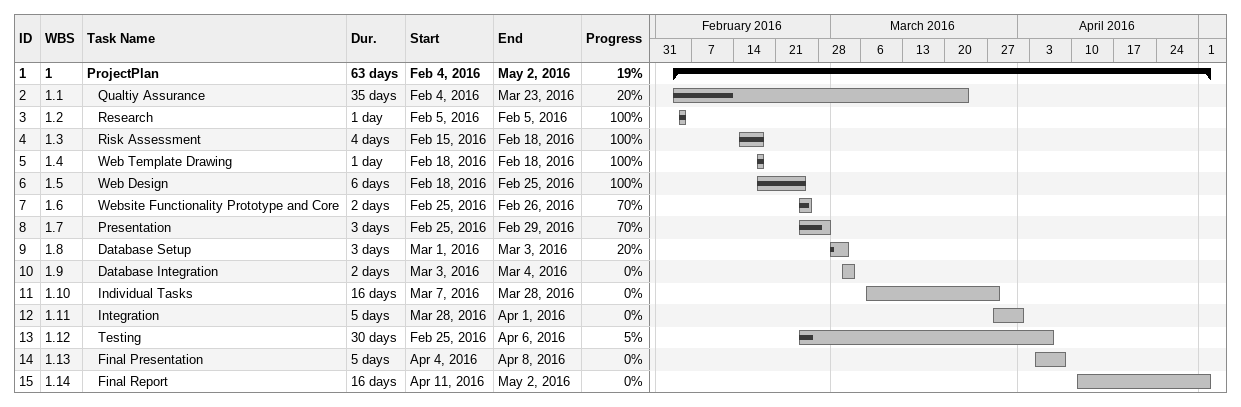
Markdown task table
| ID | WBS | Task | Duration | Start | Finish | % complete |
|---|---|---|---|---|---|---|
| 1 | 1 | **ProjectPlan** | 63d | 2016-02-04 | 2016-05-02 | 19 |
| 2 | 1.1 | Qualtiy Assurance | 35d | 2016-02-04 | 2016-03-23 | 20 |
| 3 | 1.2 | Research | 1d | 2016-02-05 | 2016-02-05 | 100 |
| 4 | 1.3 | Risk Assessment | 4d | 2016-02-15 | 2016-02-18 | 100 |
| 5 | 1.4 | Web Template Drawing | 1d | 2016-02-18 | 2016-02-18 | 100 |
| 6 | 1.5 | Web Design | 6d | 2016-02-18 | 2016-02-25 | 100 |
| 7 | 1.6 | Website Functionality Prototype and Core | 2d | 2016-02-25 | 2016-02-26 | 70 |
| 8 | 1.7 | Presentation | 3d | 2016-02-25 | 2016-02-29 | 70 |
| 9 | 1.8 | Database Setup | 3d | 2016-03-01 | 2016-03-03 | 20 |
| 10 | 1.9 | Database Integration | 2d | 2016-03-03 | 2016-03-04 | 0 |
| 11 | 1.10 | Individual Tasks | 16d | 2016-03-07 | 2016-03-28 | 0 |
| 12 | 1.11 | Integration | 5d | 2016-03-28 | 2016-04-01 | 0 |
| 13 | 1.12 | Testing | 30d | 2016-02-25 | 2016-04-06 | 5 |
| 14 | 1.13 | Final Presentation | 5d | 2016-04-04 | 2016-04-08 | 0 |
| 15 | 1.14 | Final Report | 16d | 2016-04-11 | 2016-05-02 | 0 |
